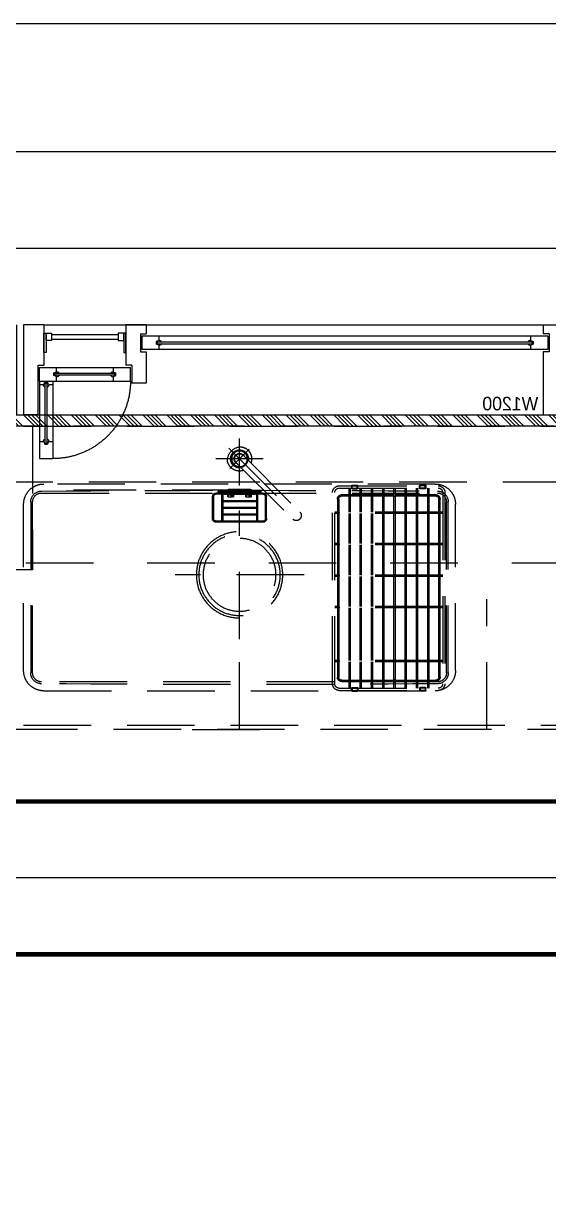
# Model space of a CAD drawing. Header units: millimetres. Extents: x 7086022 to 7120578, y 229555 to 276126.
# Drawn here: x 7096518 to 7097685, y 247791 to 250415 of the extents above; entities that cross this region are included whole.
import ezdxf
from ezdxf.enums import TextEntityAlignment as Align
from ezdxf.xclip import XClip

# ---------------------------------------------------------------- set-up
doc = ezdxf.new("R2010")
doc.units = ezdxf.units.MM
doc.header["$LTSCALE"] = 100
doc.header["$XCLIPFRAME"] = 2
for name, pattern in [('CEN', [62, 60, -1, 0, -1]), ('ST-DASH', [2.7, 1.5, -1.2]), ('U-84C-EX$0$CEN', [62, 60, -1, 0, -1]), ('U-84C-EX$0$HID', [2.3, 1.5, -0.8])]:
    doc.linetypes.add(name, pattern=pattern)
doc.layers.get('Defpoints').update_dxf_attribs({"color": 149})
for name, color, linetype in [('BP', 7, 'Continuous'), ('CEN', 1, 'CEN'), ('U-84C-EX$0$A-커텐박스', 11, 'U-84C-EX$0$HID'), ('U-84C-EX$0$CEN', 1, 'U-84C-EX$0$CEN'), ('U-84C-EX$0$FUR_미설치가구', 8, 'U-84C-EX$0$HID'), ('U-84C-EX$0$WIN', 4, 'Continuous'), ('U-84C-EX$0$발코니 입면선', 4, 'Continuous'), ('U-84C-EX$0$확장전', 4, 'U-84C-EX$0$HID'), ('결로방지', 4, 'ST-DASH')]:
    doc.layers.add(name, color=color, linetype=linetype)
doc.layers.add('CUT-LINE', color=105, linetype='Continuous', plot=False)
doc.layers.add('U-84C-EX$0$MC', color=152, linetype='Continuous', plot=False)
doc.styles.add('U-84C-EX$0$원본-단위세대-84B-확장형$0$돋움', font='')
doc.styles.get('U-84C-EX$0$원본-단위세대-84B-확장형$0$돋움').set_extended_font_data('Dotum')

# ---------------------------------------------------------------- blocks, each defined once
blk = doc.blocks.new('U-84C-EX$0$84C_주방가구_1')
at = {"layer": 'U-84C-EX$0$FUR_미설치가구', "linetype": 'U-84C-EX$0$HID'}
h = blk.add_hatch(dxfattribs=at)
h.set_pattern_fill('ANSI34', color=256, scale=50, angle=180)
h.set_pattern_definition([(225, (-281561.99, -504104.99), (26.5165043, -26.5165043), []), (225, (-281570.83, -504104.99), (26.5165043, -26.5165043), []), (225, (-281579.67, -504104.99), (26.5165043, -26.5165043), []), (225, (-281588.508, -504104.99), (26.5165043, -26.5165043), [])])
h.paths.add_polyline_path([(-2155, -655), (-2155, 1800), (1095, 1800), (1095, 1125), (1120, 1125), (1120, 1825), (-2180, 1825), (-2180, -655)])
for p, q in [((-74.9, 1667.5), (-74.9, 1772.5)), ((-51, 1750.9), (-212.9, 1589)), ((-82.8, 1734.8), (-209, 1608.5)), ((-53.3, 1705.3), (-96.4, 1748.4)), ((-67.1, 1719.1), (-193.3, 1592.8)), ((-127.4, 1727), (-22.4, 1727)), ((-296.6, 1666.9), (-516.6, 1666.9)), ((-296.6, 1661.9), (-516.6, 1661.9)), ((-510, 1671), (360, 1671)), ((-495.6, 1661.9), (-495.6, 1608.4)), ((-492.6, 1661.9), (-492.6, 1608.4)), ((-489.2, 1667.2), (-489.2, 1661.6)), ((-489.2, 1667.2), (-475.2, 1667.2)), ((-489.2, 1661.6), (-475.2, 1661.6)), ((-487.7, 1668.7), (-476.7, 1668.7)), ((-487.7, 1660.1), (-487.7, 1668.7)), ((-487.7, 1660.1), (-476.7, 1660.1)), ((-476.7, 1660.1), (-476.7, 1668.7)), ((-475.2, 1661.6), (-475.2, 1667.2)), ((-470.6, 1661.9), (-470.6, 1608.4)), ((-467.6, 1661.9), (-467.6, 1608.4)), ((-445.6, 1661.9), (-445.6, 1608.4)), ((-442.6, 1661.9), (-442.6, 1608.4)), ((-420.6, 1661.9), (-420.6, 1608.4)), ((-417.6, 1661.9), (-417.6, 1608.4)), ((-395.6, 1661.9), (-395.6, 1608.4)), ((-392.6, 1661.9), (-392.6, 1608.4)), ((-370.6, 1661.9), (-370.6, 1608.4)), ((-367.6, 1661.9), (-367.6, 1608.4)), ((-345.6, 1661.9), (-345.6, 1608.4)), ((-342.6, 1661.9), (-342.6, 1608.4)), ((-338, 1661.6), (-338, 1667.2)), ((-324, 1667.2), (-338, 1667.2)), ((-324, 1661.6), (-338, 1661.6)), ((-325.5, 1668.7), (-336.5, 1668.7)), ((-336.5, 1660.1), (-336.5, 1668.7)), ((-325.5, 1660.1), (-336.5, 1660.1)), ((-325.5, 1660.1), (-325.5, 1668.7)), ((-324, 1667.2), (-324, 1661.6)), ((-320.6, 1661.9), (-320.6, 1608.4)), ((-317.6, 1661.9), (-317.6, 1608.4)), ((-122.5, 1652.2), (-122.5, 1653.5)), ((-120, 1656), (-30, 1656)), ((-119.5, 1653.5), (-30.5, 1653.5)), ((-106.3, 1652.1), (-105.3, 1653.5)), ((-104.2, 1650.7), (-102.3, 1653.5)), ((-103.7, 1656), (-103.5, 1656.3)), ((-99.3, 1658.5), (-50.7, 1658.5)), ((-98.8, 1654.4), (-98.8, 1646.4)), ((-94.8, 1654.4), (-98.8, 1654.4)), ((-94.8, 1654.4), (-90.8, 1654.4)), ((-90.8, 1654.4), (-90.8, 1646.4)), ((-74.9, 1657), (294, 1657)), ((-59.2, 1654.4), (-59.2, 1646.4)), ((-55.2, 1654.4), (-59.2, 1654.4)), ((-55.2, 1654.4), (-51.2, 1654.4)), ((-51.2, 1654.4), (-51.2, 1646.4)), ((-45.8, 1650.7), (-47.7, 1653.5)), ((-46.3, 1656), (-46.5, 1656.3)), ((-43.7, 1652.1), (-44.7, 1653.5)), ((-27.5, 1652.2), (-27.5, 1653.5)), ((-535, 1251), (-535, 1631)), ((-531.6, 1651.9), (-531.6, 1226.9)), ((-526.6, 1651.9), (-526.6, 1226.9)), ((-520.8, 1608.4), (-520.8, 1637.4)), ((-517.8, 1608.4), (-517.8, 1637.4)), ((365, 1651), (-515, 1651)), ((-495.6, 1647.4), (-510.8, 1647.4)), ((-495.6, 1644.4), (-510.8, 1644.4)), ((-494.1, 1644.4), (-494.1, 1641.9)), ((-470.6, 1647.4), (-492.6, 1647.4)), ((-470.6, 1644.4), (-492.6, 1644.4)), ((-445.6, 1647.4), (-467.6, 1647.4)), ((-445.6, 1644.4), (-467.6, 1644.4)), ((-420.6, 1647.4), (-442.6, 1647.4)), ((-420.6, 1644.4), (-442.6, 1644.4)), ((-395.6, 1647.4), (-417.6, 1647.4)), ((-395.6, 1644.4), (-417.6, 1644.4)), ((-370.6, 1647.4), (-392.6, 1647.4)), ((-370.6, 1644.4), (-392.6, 1644.4)), ((-345.6, 1647.4), (-367.6, 1647.4)), ((-345.6, 1644.4), (-367.6, 1644.4)), ((-320.6, 1647.4), (-342.6, 1647.4)), ((-320.6, 1644.4), (-342.6, 1644.4)), ((-302.5, 1647.4), (-317.6, 1647.4)), ((-302.5, 1644.4), (-317.6, 1644.4)), ((-295.5, 1637.4), (-295.5, 1608.4)), ((-292.5, 1637.4), (-292.5, 1608.4)), ((-286.6, 1226.9), (-286.6, 1651.9)), ((-281.6, 1226.9), (-281.6, 1651.9)), ((-135, 1594), (-135, 1643)), ((-132.5, 1594), (-132.5, 1643)), ((-127, 1651), (-108.3, 1651)), ((-127, 1648.5), (-108.3, 1648.5)), ((-120, 1652.2), (-120, 1653)), ((-115, 1647.2), (-115, 1589.7)), ((-35, 1634.7), (-115, 1634.7)), ((-35, 1632.2), (-115, 1632.2)), ((-112.5, 1647.2), (-112.5, 1634.7)), ((-112.5, 1632.2), (-112.5, 1619.7)), ((-41.7, 1648.5), (-108.3, 1648.5)), ((-104, 1651), (-46, 1651)), ((-100.8, 1645.9), (-100.8, 1642.8)), ((-100.8, 1642.8), (-100.8, 1645.9)), ((-100.6, 1642.4), (-94.8, 1642.4)), ((-94.8, 1646.4), (-100.3, 1646.4)), ((-94.8, 1646.4), (-89.3, 1646.4)), ((-88.9, 1642.4), (-94.8, 1642.4)), ((-88.8, 1645.9), (-88.8, 1642.8)), ((-88.8, 1642.8), (-88.8, 1645.9)), ((-61.2, 1645.9), (-61.2, 1642.8)), ((-61.2, 1642.8), (-61.2, 1645.9)), ((-61.1, 1642.4), (-55.2, 1642.4)), ((-55.2, 1646.4), (-60.7, 1646.4)), ((-55.2, 1646.4), (-49.7, 1646.4)), ((-49.4, 1642.4), (-55.2, 1642.4)), ((-49.2, 1645.9), (-49.2, 1642.8)), ((-49.2, 1642.8), (-49.2, 1645.9)), ((-41.7, 1651), (-23, 1651)), ((-41.7, 1648.5), (-23, 1648.5)), ((-37.5, 1647.2), (-37.5, 1634.7)), ((-37.5, 1632.2), (-37.5, 1619.7)), ((-35, 1647.2), (-35, 1589.7)), ((-30, 1652.2), (-30, 1653)), ((-17.5, 1594), (-17.5, 1643)), ((-15, 1594), (-15, 1643)), ((385, 1251), (385, 1631)), ((385, 1251), (385, 1631)), ((-555, 1256), (-555, 1626)), ((-526.6, 1608.4), (-286.6, 1608.4)), ((-526.6, 1605.4), (-286.6, 1605.4)), ((-520.8, 1538.4), (-520.8, 1605.4)), ((-517.8, 1538.4), (-517.8, 1605.5)), ((-495.6, 1605.4), (-495.6, 1538.4)), ((-492.6, 1605.4), (-492.6, 1538.4)), ((-470.6, 1605.4), (-470.6, 1538.4)), ((-467.6, 1605.4), (-467.6, 1538.4)), ((-445.6, 1605.4), (-445.6, 1538.4)), ((-442.6, 1605.4), (-442.6, 1538.4)), ((-420.6, 1605.4), (-420.6, 1538.4)), ((-417.6, 1605.4), (-417.6, 1538.4)), ((-395.6, 1605.4), (-395.6, 1538.4)), ((-392.6, 1605.4), (-392.6, 1538.4)), ((-370.6, 1605.4), (-370.6, 1538.4)), ((-367.6, 1605.4), (-367.6, 1538.4)), ((-345.6, 1605.4), (-345.6, 1538.4)), ((-342.6, 1605.4), (-342.6, 1538.4)), ((-320.6, 1605.4), (-320.6, 1538.4)), ((-317.6, 1605.4), (-317.6, 1538.4)), ((-295.5, 1605.5), (-295.5, 1538.4)), ((-292.5, 1605.4), (-292.5, 1538.4)), ((-35, 1619.7), (-115, 1619.7)), ((-35, 1617.2), (-115, 1617.2)), ((-35, 1604.7), (-115, 1604.7)), ((-35, 1602.2), (-115, 1602.2)), ((-112.5, 1617.2), (-112.5, 1604.7)), ((-112.5, 1602.2), (-112.5, 1589.7)), ((-75, 1325.6), (-75, 1612.4)), ((-37.5, 1617.2), (-37.5, 1604.7)), ((-37.5, 1602.2), (-37.5, 1589.7)), ((405, 1256), (405, 1626)), ((405, 1256), (405, 1626)), ((-127, 1588.5), (-23, 1588.5)), ((-127, 1586), (-23, 1586)), ((-526.6, 1538.4), (-286.6, 1538.4)), ((-526.6, 1535.4), (-286.6, 1535.4)), ((-520.8, 1468.4), (-520.8, 1535.4)), ((-517.8, 1468.4), (-517.8, 1535.5)), ((-495.6, 1535.4), (-495.6, 1468.4)), ((-492.6, 1535.4), (-492.6, 1468.4)), ((-470.6, 1535.4), (-470.6, 1468.4)), ((-467.6, 1535.4), (-467.6, 1468.4)), ((-445.6, 1535.4), (-445.6, 1468.4)), ((-442.6, 1535.4), (-442.6, 1468.4)), ((-420.6, 1535.4), (-420.6, 1468.4)), ((-417.6, 1535.4), (-417.6, 1468.4)), ((-395.6, 1535.4), (-395.6, 1468.4)), ((-392.6, 1535.4), (-392.6, 1468.4)), ((-370.6, 1535.4), (-370.6, 1468.4)), ((-367.6, 1535.4), (-367.6, 1468.4)), ((-345.6, 1535.4), (-345.6, 1468.4)), ((-342.6, 1535.4), (-342.6, 1468.4)), ((-320.6, 1535.4), (-320.6, 1468.4)), ((-317.6, 1535.4), (-317.6, 1468.4)), ((-295.5, 1535.5), (-295.5, 1468.4)), ((-292.5, 1535.4), (-292.5, 1468.4)), ((-526.6, 1468.4), (-286.6, 1468.4)), ((-526.6, 1465.4), (-286.6, 1465.4)), ((-520.8, 1398.4), (-520.8, 1465.4)), ((-517.8, 1398.4), (-517.8, 1465.5)), ((-495.6, 1465.4), (-495.6, 1398.4)), ((-492.6, 1465.4), (-492.6, 1398.4)), ((-470.6, 1465.4), (-470.6, 1398.4)), ((-467.6, 1465.4), (-467.6, 1398.4)), ((-445.6, 1465.4), (-445.6, 1398.4)), ((-442.6, 1465.4), (-442.6, 1398.4)), ((-420.6, 1465.4), (-420.6, 1398.4)), ((-417.6, 1465.4), (-417.6, 1398.4)), ((-395.6, 1465.4), (-395.6, 1398.4)), ((-392.6, 1465.4), (-392.6, 1398.4)), ((-370.6, 1465.4), (-370.6, 1398.4)), ((-367.6, 1465.4), (-367.6, 1398.4)), ((-345.6, 1465.4), (-345.6, 1398.4)), ((-342.6, 1465.4), (-342.6, 1398.4)), ((-320.6, 1465.4), (-320.6, 1398.4)), ((-317.6, 1465.4), (-317.6, 1398.4)), ((-295.5, 1465.5), (-295.5, 1398.4)), ((-292.5, 1465.4), (-292.5, 1398.4)), ((-218.4, 1469), (68.4, 1469)), ((-625, 1125), (-625, 1415)), ((-526.6, 1398.4), (-286.6, 1398.4)), ((-526.6, 1395.4), (-286.6, 1395.4)), ((-520.8, 1278.4), (-520.8, 1395.4)), ((-517.8, 1278.4), (-517.8, 1395.5)), ((-495.6, 1395.4), (-495.6, 1278.4)), ((-492.6, 1395.4), (-492.6, 1278.4)), ((-470.6, 1395.4), (-470.6, 1278.4)), ((-467.6, 1395.4), (-467.6, 1278.4)), ((-445.6, 1395.4), (-445.6, 1278.4)), ((-442.6, 1395.4), (-442.6, 1278.4)), ((-420.6, 1395.4), (-420.6, 1278.4)), ((-417.6, 1395.4), (-417.6, 1278.4)), ((-395.6, 1395.4), (-395.6, 1278.4)), ((-392.6, 1395.4), (-392.6, 1278.4)), ((-370.6, 1395.4), (-370.6, 1278.4)), ((-367.6, 1395.4), (-367.6, 1278.4)), ((-345.6, 1395.4), (-345.6, 1278.4)), ((-342.6, 1395.4), (-342.6, 1278.4)), ((-320.6, 1395.4), (-320.6, 1278.4)), ((-317.6, 1395.4), (-317.6, 1278.4)), ((-295.5, 1395.5), (-295.5, 1278.4)), ((-292.5, 1395.4), (-292.5, 1278.4)), ((-75, 1125), (-75, 1415)), ((-526.6, 1278.4), (-286.6, 1278.4)), ((-526.6, 1275.4), (-286.6, 1275.4)), ((-520.8, 1241.5), (-520.8, 1275.4)), ((-517.8, 1241.5), (-517.8, 1275.5)), ((-495.6, 1275.4), (-495.6, 1216.9)), ((-492.6, 1275.4), (-492.6, 1216.9)), ((-470.6, 1275.4), (-470.6, 1216.9)), ((-467.6, 1275.4), (-467.6, 1216.9)), ((-445.6, 1275.4), (-445.6, 1216.9)), ((-442.6, 1275.4), (-442.6, 1216.9)), ((-420.6, 1275.4), (-420.6, 1216.9)), ((-417.6, 1275.4), (-417.6, 1216.9)), ((-395.6, 1275.4), (-395.6, 1216.9)), ((-392.6, 1275.4), (-392.6, 1216.9)), ((-370.6, 1275.4), (-370.6, 1216.9)), ((-367.6, 1275.4), (-367.6, 1216.9)), ((-345.6, 1275.4), (-345.6, 1216.9)), ((-342.6, 1275.4), (-342.6, 1216.9)), ((-320.6, 1275.4), (-320.6, 1216.9)), ((-317.6, 1275.4), (-317.6, 1216.9)), ((-295.5, 1275.5), (-295.5, 1241.5)), ((-292.5, 1275.4), (-292.5, 1241.5)), ((-495.6, 1234.5), (-510.8, 1234.5)), ((-470.6, 1234.5), (-492.6, 1234.5)), ((-445.6, 1234.5), (-467.6, 1234.5)), ((-420.6, 1234.5), (-442.6, 1234.5)), ((-395.6, 1234.5), (-417.6, 1234.5)), ((-370.6, 1234.5), (-392.6, 1234.5)), ((-345.6, 1234.5), (-367.6, 1234.5)), ((-320.6, 1234.5), (-342.6, 1234.5)), ((-302.5, 1234.5), (-317.6, 1234.5)), ((-296.6, 1216.9), (-516.6, 1216.9)), ((-296.6, 1211.9), (-516.6, 1211.9)), ((-515, 1231), (365, 1231)), ((-495.6, 1231.5), (-510.8, 1231.5)), ((360, 1211), (-510, 1211)), ((-470.6, 1231.5), (-492.6, 1231.5)), ((-489.2, 1211.6), (-489.2, 1217.2)), ((-489.2, 1217.2), (-475.2, 1217.2)), ((-489.2, 1211.6), (-475.2, 1211.6)), ((-487.7, 1218.7), (-476.7, 1218.7)), ((-487.7, 1218.7), (-487.7, 1210.1)), ((-487.7, 1210.1), (-476.7, 1210.1)), ((-476.7, 1218.7), (-476.7, 1210.1)), ((-475.2, 1217.2), (-475.2, 1211.6)), ((-445.6, 1231.5), (-467.6, 1231.5)), ((-420.6, 1231.5), (-442.6, 1231.5)), ((-395.6, 1231.5), (-417.6, 1231.5)), ((-370.6, 1231.5), (-392.6, 1231.5)), ((-345.6, 1231.5), (-367.6, 1231.5)), ((-320.6, 1231.5), (-342.6, 1231.5)), ((-338, 1217.2), (-338, 1211.6)), ((-324, 1217.2), (-338, 1217.2)), ((-324, 1211.6), (-338, 1211.6)), ((-325.5, 1218.7), (-336.5, 1218.7)), ((-336.5, 1218.7), (-336.5, 1210.1)), ((-325.5, 1210.1), (-336.5, 1210.1)), ((-325.5, 1218.7), (-325.5, 1210.1)), ((-324, 1211.6), (-324, 1217.2)), ((-302.5, 1231.5), (-317.6, 1231.5)), ((30.6, 1125), (-180.4, 1125))]:
    blk.add_line(p, q, dxfattribs=at)
for points in [[(-2155, -680), (-2155, 1800), (1095, 1800), (1095, 1125), (1120, 1125), (1120, 1825), (-2180, 1825), (-2180, -680)], [(1095, 1125), (1095, 1800), (-2155, 1800), (-2155, -700), (0, -700), (0, 0), (-1555, 0), (-1555, 1125)]]:
    blk.add_lwpolyline(points, close=True, dxfattribs=at)
for points in [[(385, 1800), (385, 1480), (1095, 1480), (1095, 1800), (385, 1800)], [(1095, 1135), (-1565, 1135), (-1565, -10), (-10, -10), (-10, -690), (-1835, -690)]]:
    blk.add_lwpolyline(points, dxfattribs=at)
blk.add_lwpolyline([(389.1, 1250.8, -0.411495), (365.4, 1226.8, -0.004118), (-515.1, 1226.8, -0.411495), (-538.9, 1250.8), (-538.9, 1631.2, -0.411495), (-515.1, 1655.2, -0.004118), (365.4, 1655.2, -0.411495), (389.1, 1631.2)], format="xyb", close=True, dxfattribs=at)
for centre, radius in [((-74.9, 1727), 19), ((-74.9, 1727), 17.5), ((-113.8, 1589.7), 1.25), ((-36.3, 1589.7), 1.25), ((-75, 1469), 96), ((-75, 1469), 90.5), ((-75, 1469), 81)]:
    blk.add_circle(centre, radius, dxfattribs=at)
for centre, radius, start, end in [((-74.9, 1726.9), 27.1, 96.8756, 200.7731), ((-74.9, 1726.9), 19.9, 258.903, 191.097), ((-74.9, 1726.9), 12.1, 291.1475, 158.8525), ((-74.9, 1726.9), 11.1, 315, 135), ((-79.2, 1722.6), 31.2, 1.9219, 88.0781), ((-74.9, 1726.9), 27.1, 249.2269, 353.1244), ((-510, 1626), 45, 90, 180), ((-516.6, 1651.9), 15, 90, 180), ((-516.6, 1651.9), 10, 90, 180), ((-487.7, 1667.2), 1.5, 90, 180), ((-487.7, 1661.6), 1.5, 180, 270), ((-476.7, 1667.2), 1.5, 0, 90), ((-476.7, 1661.6), 1.5, 270, 0), ((-336.5, 1667.2), 1.5, 90, 180), ((-336.5, 1661.6), 1.5, 180, 270), ((-325.5, 1667.2), 1.5, 0, 90), ((-325.5, 1661.6), 1.5, 270, 0), ((-296.6, 1651.9), 15, 0, 90), ((-296.6, 1651.9), 10, 0, 90), ((-120, 1653.5), 2.5, 90, 180), ((-119.5, 1653), 0.5, 90, 180), ((-99.3, 1653.5), 5, 90, 146.3099), ((-50.7, 1653.5), 5, 33.6901, 90), ((-30.5, 1653), 0.5, 0, 90), ((-30, 1653.5), 2.5, 0, 90), ((360, 1626), 45, 0, 90), ((360, 1626), 45, 0, 90), ((-515, 1631), 20, 90, 180), ((-510.8, 1637.4), 10, 90, 180), ((-510.8, 1637.4), 7, 90, 180), ((-494.1, 1644.4), 1.5, 180, 0), ((-469.1, 1644.4), 1.5, 180, 0), ((-444.1, 1644.4), 1.5, 180, 0), ((-419.1, 1644.4), 1.5, 180, 0), ((-394.1, 1644.4), 1.5, 180, 0), ((-369.1, 1644.4), 1.5, 180, 0), ((-344.1, 1644.4), 1.5, 180, 0), ((-319.1, 1644.4), 1.5, 180, 0), ((-302.5, 1637.4), 10, 0, 90), ((-302.5, 1637.4), 7, 0, 90), ((-127, 1643), 8, 90, 180), ((-127, 1643), 5.5, 90, 180), ((-121.3, 1652.2), 1.25, 180, 0), ((-113.8, 1647.2), 1.25, 0, 180), ((-113.8, 1647.2), 1.25, 180, 0), ((-108.3, 1653.5), 2.5, 270, 326.3099), ((-108.3, 1653.5), 5, 270, 326.3099), ((-100.3, 1645.9), 0.5, 90, 180), ((-100.3, 1642.8), 0.5, 187.2163, 242.5465), ((-94.7, 1659.8), 18.4, 251.7251, 269.9278), ((-94.8, 1659.8), 18.4, 270.0722, 288.2749), ((-89.3, 1645.9), 0.5, 0, 90), ((-89.2, 1642.8), 0.5, 297.4535, 352.7837), ((-60.7, 1645.9), 0.5, 90, 180), ((-60.8, 1642.8), 0.5, 187.2163, 242.5465), ((-55.2, 1659.8), 18.4, 251.7251, 269.9278), ((-55.3, 1659.8), 18.4, 270.0722, 288.2749), ((-49.7, 1645.9), 0.5, 0, 90), ((-49.7, 1642.8), 0.5, 297.4535, 352.7837), ((-41.7, 1653.5), 5, 213.6901, 270), ((-41.7, 1653.5), 2.5, 213.6901, 270), ((-36.3, 1647.2), 1.25, 0, 180), ((-36.3, 1647.2), 1.25, 180, 0), ((-28.8, 1652.2), 1.25, 180, 0), ((-23, 1643), 8, 0, 90), ((-23, 1643), 5.5, 0, 90), ((365, 1631), 20, 0, 90), ((365, 1631), 20, 0, 90), ((-518.1, 1606.9), 1.5, 270, 90), ((-295.1, 1606.9), 1.5, 90, 270), ((-201.2, 1600.7), 11.1, 135, 315), ((-127, 1594), 8, 180, 270), ((-127, 1594), 5.5, 180, 270), ((-23, 1594), 8, 270, 0), ((-23, 1594), 5.5, 270, 0), ((-518.1, 1536.9), 1.5, 270, 90), ((-295.1, 1536.9), 1.5, 90, 270), ((-518.1, 1466.9), 1.5, 270, 90), ((-295.1, 1466.9), 1.5, 90, 270), ((-518.1, 1396.9), 1.5, 270, 90), ((-295.1, 1396.9), 1.5, 90, 270), ((-518.1, 1276.9), 1.5, 270, 90), ((-295.1, 1276.9), 1.5, 90, 270), ((-510, 1256), 45, 180, 270), ((-515, 1251), 20, 180, 270), ((-510.8, 1241.5), 10, 180, 270), ((-510.8, 1241.5), 7, 180, 270), ((-494.1, 1234.4), 1.5, 0, 180), ((-469.1, 1234.4), 1.5, 0, 180), ((-444.1, 1234.4), 1.5, 0, 180), ((-419.1, 1234.4), 1.5, 0, 180), ((-394.1, 1234.4), 1.5, 0, 180), ((-369.1, 1234.4), 1.5, 0, 180), ((-344.1, 1234.4), 1.5, 0, 180), ((-319.1, 1234.4), 1.5, 0, 180), ((-302.5, 1241.5), 10, 270, 0), ((-302.5, 1241.5), 7, 270, 0), ((360, 1256), 45, 270, 0), ((360, 1256), 45, 270, 0), ((365, 1251), 20, 270, 0), ((365, 1251), 20, 270, 0), ((-516.6, 1226.9), 15, 180, 270), ((-516.6, 1226.9), 10, 180, 270), ((-487.7, 1217.2), 1.5, 90, 180), ((-487.7, 1211.6), 1.5, 180, 270), ((-476.7, 1217.2), 1.5, 0, 90), ((-476.7, 1211.6), 1.5, 270, 0), ((-336.5, 1217.2), 1.5, 90, 180), ((-336.5, 1211.6), 1.5, 180, 270), ((-325.5, 1217.2), 1.5, 0, 90), ((-325.5, 1211.6), 1.5, 270, 0), ((-296.6, 1226.9), 15, 270, 0), ((-296.6, 1226.9), 10, 270, 0)]:
    blk.add_arc(centre, radius, start, end, dxfattribs=at)
blk = doc.blocks.new('U-84C-EX$0$원본-단위세대-84B-확장형$0$W1200-5')
at = {"layer": 'Defpoints', "linetype": 'Continuous'}
for p, q in [((-1230, -200), (-1230, 0)), ((0, -200), (0, 0))]:
    blk.add_line(p, q, dxfattribs=at)
at = {"layer": 'U-84C-EX$0$WIN'}
for p, q in [((-1215, -200), (-1215, 0)), ((-1170, 0), (-1215, 0)), ((-1170, 0), (-1170, -20)), ((-287.5, 0), (-242.5, 0)), ((-287.5, 0), (-287.5, -20)), ((-242.5, 0), (-287.5, 0)), ((-242.5, 0), (-242.5, -90)), ((-60, 0), (-60, -90)), ((-60, 0), (-15, 0)), ((-15, 0), (-15, -200)), ((-1183, -20), (-1183, -60)), ((-1183, -20), (-1170, -20)), ((-1180, -25), (-1180, -55)), ((-1180, -25), (-1142, -25)), ((-1142, -25), (-1142, -35)), ((-315.5, -25), (-277.5, -25)), ((-315.5, -25), (-315.5, -35)), ((-274.5, -20), (-287.5, -20)), ((-277.5, -25), (-277.5, -55)), ((-274.5, -20), (-274.5, -60)), ((-77, -21.6), (-225.5, -21.6)), ((-1142, -35), (-1147.5, -37)), ((-1147.5, -37), (-1147.5, -43)), ((-1142, -45), (-1147.5, -43)), ((-312, -38), (-1145.5, -38)), ((-1145.5, -38), (-1145.5, -42)), ((-312, -42), (-1145.5, -42)), ((-1142, -45), (-1142, -55)), ((-315.5, -35), (-310, -37)), ((-315.5, -45), (-310, -43)), ((-315.5, -45), (-315.5, -55)), ((-312, -38), (-312, -42)), ((-310, -37), (-310, -43)), ((-77, -31.6), (-225.5, -31.6)), ((-1183, -60), (-1170, -60)), ((-1180, -55), (-1142, -55)), ((-1170, -60), (-1170, -200)), ((-315.5, -55), (-277.5, -55)), ((-274.5, -60), (-287.5, -60)), ((-287.5, -60), (-287.5, -130)), ((-255.5, -90), (-255.5, -130)), ((-255.5, -90), (-242.5, -90)), ((-214.5, -95), (-252.5, -95)), ((-252.5, -125), (-252.5, -95)), ((-214.5, -105), (-214.5, -95)), ((-88, -105), (-88, -95)), ((-50, -95), (-88, -95)), ((-47, -90), (-60, -90)), ((-50, -125), (-50, -95)), ((-47, -200), (-47, -90)), ((-287.5, -130), (-255.5, -130)), ((-214.5, -125), (-252.5, -125)), ((-214.5, -105), (-220, -107)), ((-220, -113), (-220, -107)), ((-214.5, -115), (-220, -113)), ((-218, -112), (-218, -108)), ((-218, -108), (-84.5, -108)), ((-218, -112), (-84.5, -112)), ((-214.5, -125), (-214.5, -115)), ((-88, -105), (-82.5, -107)), ((-88, -115), (-82.5, -113)), ((-88, -125), (-88, -115)), ((-50, -125), (-88, -125)), ((-84.5, -112), (-84.5, -108)), ((-82.5, -113), (-82.5, -107)), ((-80, -125), (-80, -133)), ((-70, -133), (-68, -127.5)), ((-62, -127.5), (-68, -127.5)), ((-63, -129.5), (-67, -129.5)), ((-67, -263), (-67, -129.5)), ((-63, -263), (-63, -129.5)), ((-60, -133), (-62, -127.5)), ((-50, -125), (-50, -133)), ((-70, -133), (-80, -133)), ((-80, -133), (-80, -259.5)), ((-50, -133), (-60, -133)), ((-50, -133), (-50, -259.5)), ((-1170, -200), (-1215, -200)), ((-47, -200), (-15, -200)), ((-80, -259.5), (-80, -297.5)), ((-70, -259.5), (-80, -259.5)), ((-70, -259.5), (-68, -265)), ((-60, -259.5), (-62, -265)), ((-50, -259.5), (-60, -259.5)), ((-50, -259.5), (-50, -297.5)), ((-62, -265), (-68, -265)), ((-63, -263), (-67, -263)), ((-50, -297.5), (-80, -297.5))]:
    blk.add_line(p, q, dxfattribs=at)
at = {"layer": 'U-84C-EX$0$WIN', "color": 8}
for p, q in [((-60, 0), (-1170, 0)), ((-1142, -25), (-315.5, -25)), ((-1142, -55), (-315.5, -55)), ((-88, -95), (-214.5, -95)), ((-88, -125), (-214.5, -125)), ((-47, -200), (-1170, -200))]:
    blk.add_line(p, q, dxfattribs=at)
at = {"layer": 'U-84C-EX$0$WIN', "elevation": 0}
blk.add_lwpolyline([(-242.5, -18.6), (-237.5, -18.6), (-237.5, -61.6), (-242.5, -61.6), (-242.5, -18.6)], dxfattribs=at)
for points in [[(-225.5, -18.6), (-225.5, -34.6), (-237.5, -34.6), (-237.5, -18.6)], [(-77, -18.6), (-77, -34.6), (-65, -34.6), (-65, -18.6)]]:
    blk.add_lwpolyline(points, close=True, dxfattribs=at)
at = {"layer": 'U-84C-EX$0$WIN'}
blk.add_lwpolyline([(-60, -18.6), (-65, -18.6), (-65, -61.6), (-60, -61.6), (-60, -18.6)], dxfattribs=at)
for centre, radius, start, end in [((-1142, -40), 6, 19.4712, 90), ((-1142, -40), 6, 270, 340.5288), ((-315.5, -40), 6, 90, 160.5288), ((-315.5, -40), 6, 199.4712, 270), ((-214.5, -110), 6, 19.4712, 90), ((-88, -110), 6, 90, 160.5288), ((-80, -125), 172.5, 180, 270), ((-214.5, -110), 6, 270, 340.5288), ((-88, -110), 6, 199.4712, 270), ((-65, -133), 6, 180, 250.5288), ((-65, -133), 6, 289.4712, 0), ((-65, -259.5), 6, 109.4712, 180), ((-65, -259.5), 6, 0, 70.5288)]:
    blk.add_arc(centre, radius, start, end, dxfattribs=at)
at = {"layer": 'Defpoints', "style": 'U-84C-EX$0$원본-단위세대-84B-확장형$0$돋움'}
blk.add_text(' W1200', height=30, dxfattribs=at).set_placement((-1170, -175.1), align=Align.MIDDLE_LEFT)
blk = doc.blocks.new('U-84C-EX')
at = {"layer": 'U-84C-EX$0$A-커텐박스'}
blk.add_line((6855, 2000), (10175, 2000), dxfattribs=at)
at = {"layer": 'U-84C-EX$0$CEN'}
for p, q in [((4095, 2520), (17025, 2520)), ((6530, 1120), (10535, 1120))]:
    blk.add_line(p, q, dxfattribs=at)
at = {"layer": 'U-84C-EX$0$MC'}
blk.add_line((6530, 950), (10535, 950), dxfattribs=at)
at = {"layer": 'U-84C-EX$0$발코니 입면선'}
blk.add_line((8235, 2520), (9465, 2520), dxfattribs=at)
at = {"layer": 'U-84C-EX$0$확장전', "const_width": 10}
for points in [[(10165, 1290), (6500, 1290), (6500, 920), (4485, 920)], [(10165, 950), (6855, 950)]]:
    blk.add_lwpolyline(points, dxfattribs=at)
for name, p in [('U-84C-EX$0$원본-단위세대-84B-확장형$0$W1200-5', (9465, 2350)), ('U-84C-EX$0$84C_주방가구_1', (9045, 325))]:
    blk.add_blockref(name, p)
blk = doc.blocks.new('DIM-302-TF')
at = {"layer": 'CEN'}
blk.add_line((16670, -26345), (3600, -26345), dxfattribs=at)

msp = doc.modelspace()

# ---------------------------------------------------------------- linework, layer by layer
at = {"layer": 'CUT-LINE'}
msp.add_lwpolyline([(7088943.1, 239624.7), (7088943.1, 250414.9), (7101822.3, 250414.9), (7101822.3, 247719.9), (7106113.1, 247719.9), (7106113.1, 239624.7)], close=True, dxfattribs=at)

# ---------------------------------------------------------------- next in the draw order: block references
at = {"layer": 'BP'}
ref = msp.add_blockref('U-84C-EX', (7105968.1, 247394.9), dxfattribs=dict(at, xscale=-1))
XClip(ref).set_block_clipping_path([(17025, -7770.1978698203), (17025, 3020.0000000003), (4145.7978996243, 3020.0000000003), (4145.7978996253, 325.0000000014), (-145.0000000028, 325.0000000014), (-145.0000000028, -7770.1978698203)])

# ---------------------------------------------------------------- next in the draw order: linework, layer by layer
at = {"layer": '결로방지'}
msp.add_lwpolyline([(7105988, 246889.9), (7101168.1, 246889.9), (7101168.1, 248784.9), (7098833.1, 248784.9), (7098833.1, 249214.9), (7096123.1, 249214.9), (7096123.1, 247379.9), (7094943.1, 247379.9)], dxfattribs=at)

# ---------------------------------------------------------------- next in the draw order: block references
at = {"layer": 'CEN'}
msp.add_blockref('DIM-302-TF', (7085673.1, 276474.9), dxfattribs=at)

doc.saveas('drawing.dxf')
